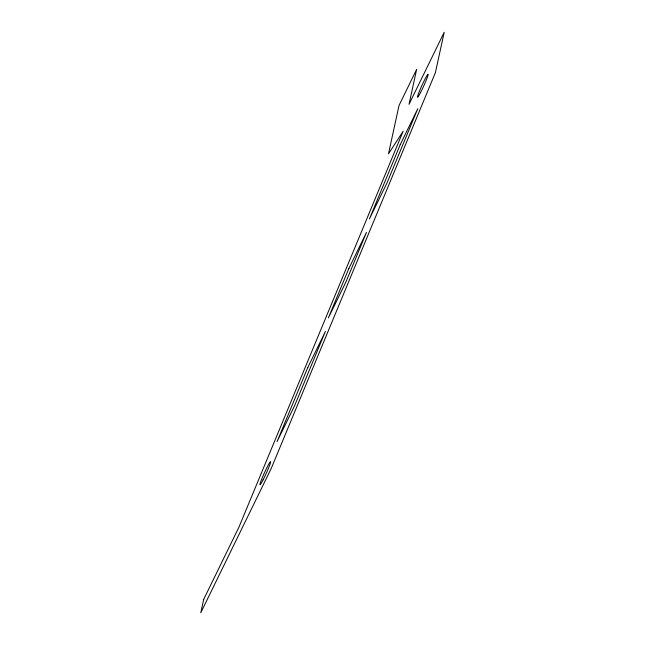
<?xml version="1.0" encoding="UTF-8"?>
<svg xmlns="http://www.w3.org/2000/svg" width="645" height="645" viewBox="0 0 645 645"><rect width="100%" height="100%" fill="white"/><g stroke="black" fill="none" stroke-linecap="round" stroke-linejoin="round"><path stroke-width="0.97" d="M203.723 599.294L200.788 612.75L271.174 468.576L435.407 72.611L444.212 32.25L409.019 104.337L416.646 69.354L399.045 105.401L388.492 153.833L403.149 131.241L238.916 527.215L203.723 599.294M307.834 367.424L277.044 441.672L294.636 405.632L325.435 331.385L307.834 367.424M348.897 268.433L328.361 317.929L345.962 281.889L366.489 232.394L348.897 268.433M400.214 144.698L369.424 218.937L387.016 182.898L417.815 108.65L400.214 144.698M420.58 92.477A12.69 0.927 -65.4 0 0 428.127 74.296A12.69 0.927 -65.4 0 0 419.693 90.574A12.69 0.927 -65.4 0 0 420.58 92.477M263.096 479.848A12.69 0.927 -65.4 0 0 270.634 461.659A12.69 0.927 -65.4 0 0 262.201 477.937A12.69 0.927 -65.4 0 0 263.096 479.848"/></g></svg>
